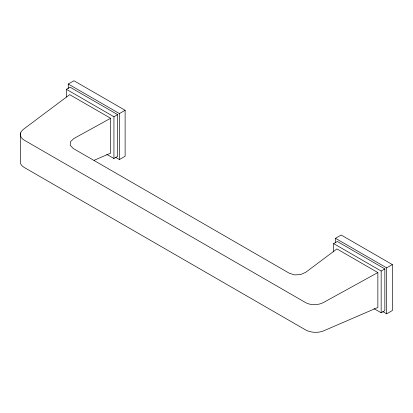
<?xml version="1.0" encoding="UTF-8"?>
<svg xmlns="http://www.w3.org/2000/svg" width="413" height="413" viewBox="0 0 413 413"><rect width="100%" height="100%" fill="white"/><g stroke="black" fill="none" stroke-linecap="round" stroke-linejoin="round"><path stroke-width="0.62" d="M68.259 88.496L68.259 84.03L73.942 80.747L125.118 110.292L125.118 156.248L119.429 159.532L115.537 157.281M66.395 97.014L66.395 89.306L70.076 87.179L117.612 114.623L117.612 156.377L113.931 158.504L106.745 154.359M66.395 89.306L113.931 116.75L117.612 114.623M68.259 84.03L119.429 113.57L125.118 110.292M335.49 242.782L335.49 238.316L341.179 235.033L392.35 264.573L392.35 310.535L386.666 313.818L382.768 311.567M333.627 251.94L333.627 243.593L337.313 241.466L384.844 268.909L384.844 310.664L381.163 312.791L373.977 308.64M333.627 243.593L381.163 271.036L384.844 268.909M335.49 238.316L386.666 267.856L392.35 264.573M94.056 160.327L110.632 153.171L110.632 118.273L73.932 138.484L70.468 141.685L70.225 145.35L73.271 148.499L289.312 273.23L294.645 274.913L300.643 274.573L305.713 272.301L336.925 248.92L377.864 272.559L377.864 307.458L323.467 330.927A13.319 7.248 2.7 0 1 305.692 329.966L24.14 167.41A13.319 7.248 2.7 0 1 20.65 160.745L20.65 132.883M377.864 272.559L323.467 302.517A13.319 8.105 -2.8 0 1 305.692 302.652L24.14 140.1A13.319 8.105 -2.8 0 1 23.427 129.29L69.694 94.639L110.632 118.273M386.666 267.856L386.666 313.818M381.163 271.036L381.163 312.791M119.429 113.57L119.429 159.532M113.931 116.75L113.931 158.504"/></g></svg>
